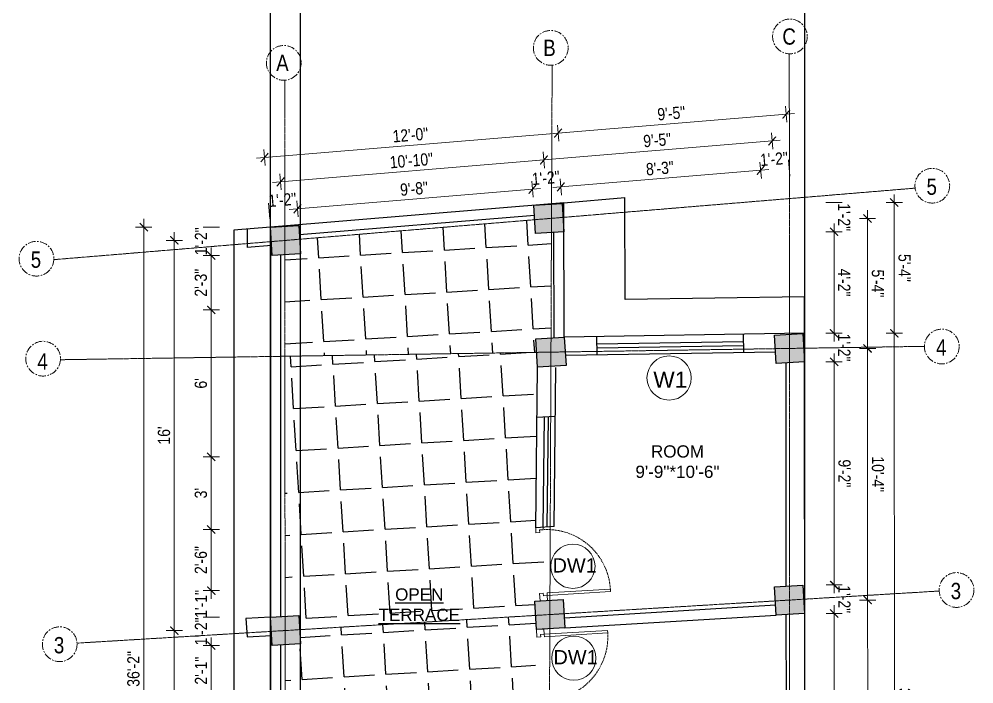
# Model space of a CAD drawing. Header units: inches. Extents: x -10117506 to -5032697, y -6529230 to -3254494.
# Drawn here: x -5037881.2 to -5037412.1, y -3255485.6 to -3255159.1 of the extents above; entities that cross this region are included whole.
import ezdxf

# ---------------------------------------------------------------- set-up
doc = ezdxf.new("R2010")
doc.units = ezdxf.units.IN
doc.header["$LTSCALE"] = 2
doc.header["$MEASUREMENT"] = 0
doc.header["$PDMODE"] = 34
doc.linetypes.add('CENTER', pattern=[2, 1.25, -0.25, 0.25, -0.25])
doc.linetypes.add('HIDDEN', pattern=[0.375, 0.25, -0.125])
doc.layers.get('0').update_dxf_attribs({"linetype": 'CONTINUOUS'})
doc.layers.get('DEFPOINTS').update_dxf_attribs({"color": 141, "linetype": 'CONTINUOUS'})
doc.layers.add('A-Hatch', color=7, linetype='CONTINUOUS')
for name, color, linetype, lineweight in [('Annotate-Lite.w', 177, 'CONTINUOUS', 9), ('Annotations-Bold.w', 177, 'CONTINUOUS', 13), ('DIM 1-100', 4, 'CONTINUOUS', 13), ('Door-Window.w', 4, 'CONTINUOUS', 15), ('TEXT', 181, 'CONTINUOUS', 25)]:
    doc.layers.add(name, color=color, linetype=linetype, lineweight=lineweight)
doc.styles.add('ARAIL', font='ARIALN.TTF')
doc.styles.add('arial.', font='arial.ttf')
doc.styles.add('gaurav', font='arial.ttf')
doc.styles.get("Standard").update_dxf_attribs({"font": 'ARIALN.TTF'})
doc.dimstyles.new('1 by 96', dxfattribs={"dimtxt": 6, "dimasz": 4, "dimexe": 4, "dimexo": 4, "dimgap": 2, "dimtad": 1, "dimdec": 0, "dimzin": 0, "dimdsep": 46, "dimlunit": 4, "dimtxsty": 'Standard', "dimblk": 'ARCHTICK', "dimcen": 0, "dimdle": 4, "dimadec": 0, "dimazin": 0, "dimtfac": 1, "dimtdec": 0, "dimtix": 1, "dimtofl": 0, "dimtmove": 1, "dimatfit": 3, "dimldrblk": 'ARCHTICK', "dimfxl": 4, "dimfxlon": 1, "dimtolj": 1, "dimtzin": 0, "dimlwd": -1, "dimlwe": -1, "dimarcsym": 0})
pattern_1 = [(3.45713447, (-194697.737, 301639.69), (-1.243724074, 20.587466465), [15, -5.625]), (93.45713447, (-194697.737, 301639.69), (-20.587466465, -1.243724074), [15, -5.625])]

# ---------------------------------------------------------------- blocks, each defined once
blk = doc.blocks.new('3-0')
at = {"ltscale": 3}
for p, q in [((11063.05, 10097.68), (11065.97, 10099.9)), ((11063.05, 10097.68), (11064.53, 10095.73)), ((11065.99, 10096.84), (11064.53, 10095.73)), ((11065.25, 10097.81), (11066.71, 10098.92)), ((11065.99, 10096.84), (11065.25, 10097.81)), ((11065.97, 10099.9), (11066.71, 10098.92)), ((11085.5, 10074.13), (11110.32, 10092.96)), ((11111.05, 10091.97), (11110.32, 10092.96)), ((11086.24, 10073.15), (11111.05, 10091.97)), ((11086.24, 10073.15), (11085.5, 10074.13)), ((11084.04, 10073.02), (11082.57, 10071.91)), ((11082.57, 10071.91), (11084.79, 10068.98)), ((11084.04, 10073.02), (11084.78, 10072.04)), ((11084.78, 10072.04), (11086.24, 10073.15)), ((11084.79, 10068.98), (11087.72, 10071.2)), ((11087.72, 10071.2), (11086.24, 10073.15))]:
    blk.add_line(p, q, dxfattribs=at)
at = {"layer": 'Door-Window.w', "color": 9, "linetype": 'HIDDEN', "lineweight": 18}
blk.add_arc((11085.5, 10074.13), 31.16, 37.1906, 127.1465, dxfattribs=at)
blk = doc.blocks.new('_ArchTick')
at = {"color": 0, "linetype": 'ByBlock', "const_width": 0.15}
blk.add_lwpolyline([(-0.5, -0.5), (0.5, 0.5)], dxfattribs=at)
blk = doc.blocks.new('*D1321')
at = {"layer": 'DEFPOINTS', "color": 0, "ltscale": 0.5, "transparency": 16777216}
for p in [(-5037623.36, -3255228.24), (-5037620.97, -3255257.02), (-5037750.38, -3255267.78)]:
    blk.add_point(p, dxfattribs=at)
at = {"layer": 'DIM 1-100', "color": 0, "ltscale": 0.5, "transparency": 16777216}
for p, q in [((-5037623.03, -3255232.23), (-5037623.69, -3255224.25)), ((-5037756.76, -3255239.33), (-5037619.37, -3255227.91)), ((-5037752.44, -3255242.98), (-5037753.1, -3255235.01))]:
    blk.add_line(p, q, dxfattribs=at)
at = {"layer": 'DIM 1-100', "color": 0, "ltscale": 0.5, "transparency": 16777216, "xscale": 4, "yscale": 4, "zscale": 4}
for p, rotation in [((-5037623.36, -3255228.24), 4.751526984860195), ((-5037752.77, -3255239), 184.7515269848602)]:
    blk.add_blockref('_ArchTick', p, dxfattribs=dict(at, rotation=rotation))
at = {"layer": 'DIM 1-100', "color": 0, "ltscale": 0.5, "transparency": 16777216, "insert": (-5037688.48, -3255228.57), "char_height": 6, "attachment_point": 5, "rotation": 4.7515}
blk.add_mtext('\\A1;10\'-10"', dxfattribs=at)
blk = doc.blocks.new('*D1322')
at = {"layer": 'DEFPOINTS', "color": 0, "ltscale": 0.5, "transparency": 16777216}
for p in [(-5037615.08, -3255241.49), (-5037614.4, -3255249.61), (-5037628.38, -3255250.45)]:
    blk.add_point(p, dxfattribs=at)
at = {"layer": 'DIM 1-100', "color": 0, "ltscale": 0.5, "transparency": 16777216}
for p, q in [((-5037628.71, -3255246.47), (-5037629.36, -3255238.66)), ((-5037614.75, -3255245.48), (-5037615.41, -3255237.5))]:
    blk.add_line(p, q, dxfattribs=at)
at = {"layer": 'DIM 1-100', "color": 0, "ltscale": 0.5, "transparency": 16777216, "insert": (-5037622.47, -3255237.07), "char_height": 6, "attachment_point": 5, "rotation": 4.7515}
blk.add_mtext('\\A1;1\'-2"', dxfattribs=at)
blk = doc.blocks.new('*D1323')
at = {"layer": 'DEFPOINTS', "color": 0, "ltscale": 0.5, "transparency": 16777216}
for p in [(-5037744.49, -3255252.25), (-5037628.38, -3255250.45), (-5037743.81, -3255260.37)]:
    blk.add_point(p, dxfattribs=at)
at = {"layer": 'DIM 1-100', "color": 0, "ltscale": 0.5, "transparency": 16777216}
for p, q in [((-5037628.71, -3255246.47), (-5037629.36, -3255238.66)), ((-5037625.04, -3255242.32), (-5037748.47, -3255252.58)), ((-5037744.16, -3255256.23), (-5037744.82, -3255248.26))]:
    blk.add_line(p, q, dxfattribs=at)
at = {"layer": 'DIM 1-100', "color": 0, "ltscale": 0.5, "transparency": 16777216, "xscale": 4, "yscale": 4, "zscale": 4}
for p, rotation in [((-5037629.03, -3255242.65), 4.751526986204464), ((-5037744.49, -3255252.25), 184.7515269862045)]:
    blk.add_blockref('_ArchTick', p, dxfattribs=dict(at, rotation=rotation))
at = {"layer": 'DIM 1-100', "color": 0, "ltscale": 0.5, "transparency": 16777216, "insert": (-5037687.18, -3255242.4), "char_height": 6, "attachment_point": 5, "rotation": 4.7515}
blk.add_mtext('\\A1;9\'-8"', dxfattribs=at)
blk = doc.blocks.new('*D1324')
at = {"layer": 'DEFPOINTS', "color": 0, "ltscale": 0.5, "transparency": 16777216}
for p in [(-5037758.44, -3255253.41), (-5037757.79, -3255261.21), (-5037743.81, -3255260.37)]:
    blk.add_point(p, dxfattribs=at)
at = {"layer": 'DIM 1-100', "color": 0, "ltscale": 0.5, "transparency": 16777216}
for p, q in [((-5037758.12, -3255257.23), (-5037758.77, -3255249.42)), ((-5037744.16, -3255256.23), (-5037744.82, -3255248.26))]:
    blk.add_line(p, q, dxfattribs=at)
at = {"layer": 'DIM 1-100', "color": 0, "ltscale": 0.5, "transparency": 16777216, "insert": (-5037751.88, -3255247.83), "char_height": 6, "attachment_point": 5, "rotation": 4.7515}
blk.add_mtext('\\A1;1\'-2"', dxfattribs=at)
blk = doc.blocks.new('*D1325')
at = {"layer": 'DEFPOINTS', "color": 0, "ltscale": 0.5, "transparency": 16777216}
for p in [(-5037760.63, -3255227.04), (-5037613.61, -3255249.23), (-5037757.79, -3255261.21)]:
    blk.add_point(p, dxfattribs=at)
at = {"layer": 'DIM 1-100', "color": 0, "ltscale": 0.5, "transparency": 16777216}
for p, q in [((-5037616.12, -3255219.04), (-5037616.79, -3255211.07)), ((-5037612.47, -3255214.73), (-5037764.61, -3255227.37)), ((-5037760.3, -3255231.03), (-5037760.96, -3255223.05))]:
    blk.add_line(p, q, dxfattribs=at)
at = {"layer": 'DIM 1-100', "color": 0, "ltscale": 0.5, "transparency": 16777216, "xscale": 4, "yscale": 4, "zscale": 4}
for p, rotation in [((-5037616.45, -3255215.06), 4.75152698489647), ((-5037760.63, -3255227.04), 184.7515269848965)]:
    blk.add_blockref('_ArchTick', p, dxfattribs=dict(at, rotation=rotation))
at = {"layer": 'DIM 1-100', "color": 0, "ltscale": 0.5, "transparency": 16777216, "insert": (-5037688.96, -3255216), "char_height": 6, "attachment_point": 5, "rotation": 4.7515}
blk.add_mtext('\\A1;12\'-0"', dxfattribs=at)
blk = doc.blocks.new('*D1335')
at = {"layer": 'DEFPOINTS', "color": 0, "ltscale": 0.5, "transparency": 16777216}
for p in [(-5037495.36, -3255313.4), (-5037451.27, -3255313.38), (-5037495.2, -3255679.4)]:
    blk.add_point(p, dxfattribs=at)
at = {"layer": 'DIM 1-100', "color": 0, "ltscale": 0.5, "transparency": 16777216}
for p, q in [((-5037451.11, -3255683.38), (-5037451.27, -3255309.38)), ((-5037455.27, -3255313.38), (-5037447.27, -3255313.38)), ((-5037455.11, -3255679.38), (-5037447.11, -3255679.38))]:
    blk.add_line(p, q, dxfattribs=at)
at = {"layer": 'DIM 1-100', "color": 0, "ltscale": 0.5, "transparency": 16777216, "xscale": 4, "yscale": 4, "zscale": 4}
for p, rotation in [((-5037451.27, -3255313.38), 90.02489108051843), ((-5037451.11, -3255679.38), 270.0248910805184)]:
    blk.add_blockref('_ArchTick', p, dxfattribs=dict(at, rotation=rotation))
at = {"layer": 'DIM 1-100', "color": 0, "ltscale": 0.5, "transparency": 16777216, "insert": (-5037446.12, -3255496.38), "char_height": 6, "attachment_point": 5, "rotation": 270.0249}
blk.add_mtext('\\A1;30\'-6"', dxfattribs=at)
blk = doc.blocks.new('*D1339')
at = {"layer": 'DEFPOINTS', "color": 0, "ltscale": 0.5, "transparency": 16777216}
for p in [(-5037495.3, -3255450.99), (-5037480.79, -3255450.98), (-5037496.09, -3255572.26)]:
    blk.add_point(p, dxfattribs=at)
at = {"layer": 'DIM 1-100', "color": 0, "ltscale": 0.5, "transparency": 16777216}
for p, q in [((-5037480.73, -3255576.25), (-5037480.79, -3255446.98)), ((-5037484.79, -3255450.99), (-5037476.79, -3255450.98)), ((-5037484.73, -3255572.25), (-5037476.73, -3255572.25))]:
    blk.add_line(p, q, dxfattribs=at)
at = {"layer": 'DIM 1-100', "color": 0, "ltscale": 0.5, "transparency": 16777216, "xscale": 4, "yscale": 4, "zscale": 4}
for p, rotation in [((-5037480.79, -3255450.98), 90.02489108108338), ((-5037480.73, -3255572.25), 270.0248910810834)]:
    blk.add_blockref('_ArchTick', p, dxfattribs=dict(at, rotation=rotation))
at = {"layer": 'DIM 1-100', "color": 0, "ltscale": 0.5, "transparency": 16777216, "insert": (-5037475.7, -3255511.62), "char_height": 6, "attachment_point": 5, "rotation": 270.0249}
blk.add_mtext('\\A1;10\'-1"', dxfattribs=at)
blk = doc.blocks.new('*D1340')
at = {"layer": 'DEFPOINTS', "color": 0, "ltscale": 0.5, "transparency": 16777216}
for p in [(-5037496.14, -3255437.02), (-5037480.79, -3255437.01), (-5037495.3, -3255450.99)]:
    blk.add_point(p, dxfattribs=at)
at = {"layer": 'DIM 1-100', "color": 0, "ltscale": 0.5, "transparency": 16777216}
for p, q in [((-5037484.79, -3255437.01), (-5037476.79, -3255437.01)), ((-5037484.79, -3255450.99), (-5037476.79, -3255450.98))]:
    blk.add_line(p, q, dxfattribs=at)
at = {"layer": 'DIM 1-100', "color": 0, "ltscale": 0.5, "transparency": 16777216, "insert": (-5037475.78, -3255444), "char_height": 6, "attachment_point": 5, "rotation": 270.0249}
blk.add_mtext('\\A1;1\'-2"', dxfattribs=at)
blk = doc.blocks.new('*D1341')
at = {"layer": 'DEFPOINTS', "color": 0, "ltscale": 0.5, "transparency": 16777216}
for p in [(-5037495.35, -3255327.39), (-5037480.84, -3255327.38), (-5037496.14, -3255437.02)]:
    blk.add_point(p, dxfattribs=at)
at = {"layer": 'DIM 1-100', "color": 0, "ltscale": 0.5, "transparency": 16777216}
for p, q in [((-5037480.79, -3255441.01), (-5037480.84, -3255323.38)), ((-5037484.84, -3255327.38), (-5037476.84, -3255327.38)), ((-5037484.79, -3255437.01), (-5037476.79, -3255437.01))]:
    blk.add_line(p, q, dxfattribs=at)
at = {"layer": 'DIM 1-100', "color": 0, "ltscale": 0.5, "transparency": 16777216, "xscale": 4, "yscale": 4, "zscale": 4}
for p, rotation in [((-5037480.84, -3255327.38), 90.02489108108338), ((-5037480.79, -3255437.01), 270.0248910810834)]:
    blk.add_blockref('_ArchTick', p, dxfattribs=dict(at, rotation=rotation))
at = {"layer": 'DIM 1-100', "color": 0, "ltscale": 0.5, "transparency": 16777216, "insert": (-5037475.75, -3255382.19), "char_height": 6, "attachment_point": 5, "rotation": 270.0249}
blk.add_mtext('\\A1;9\'-2"', dxfattribs=at)
blk = doc.blocks.new('*D1342')
at = {"layer": 'DEFPOINTS', "color": 0, "ltscale": 0.5, "transparency": 16777216}
for p in [(-5037495.36, -3255313.4), (-5037480.85, -3255313.39), (-5037495.35, -3255327.39)]:
    blk.add_point(p, dxfattribs=at)
at = {"layer": 'DIM 1-100', "color": 0, "ltscale": 0.5, "transparency": 16777216}
for p, q in [((-5037484.85, -3255313.4), (-5037476.85, -3255313.39)), ((-5037484.84, -3255327.38), (-5037476.84, -3255327.38))]:
    blk.add_line(p, q, dxfattribs=at)
at = {"layer": 'DIM 1-100', "color": 0, "ltscale": 0.5, "transparency": 16777216, "insert": (-5037475.83, -3255320.39), "char_height": 6, "attachment_point": 5, "rotation": 270.0249}
blk.add_mtext('\\A1;1\'-2"', dxfattribs=at)
blk = doc.blocks.new('*D1343')
at = {"layer": 'DEFPOINTS', "color": 0, "ltscale": 0.5, "transparency": 16777216}
for p in [(-5037613.56, -3255263.59), (-5037480.87, -3255263.53), (-5037495.36, -3255313.4)]:
    blk.add_point(p, dxfattribs=at)
at = {"layer": 'DIM 1-100', "color": 0, "ltscale": 0.5, "transparency": 16777216}
for p, q in [((-5037480.85, -3255317.39), (-5037480.87, -3255259.53)), ((-5037484.87, -3255263.53), (-5037476.87, -3255263.53)), ((-5037484.85, -3255313.4), (-5037476.85, -3255313.39))]:
    blk.add_line(p, q, dxfattribs=at)
at = {"layer": 'DIM 1-100', "color": 0, "ltscale": 0.5, "transparency": 16777216, "xscale": 4, "yscale": 4, "zscale": 4}
for p, rotation in [((-5037480.87, -3255263.53), 90.02489108108338), ((-5037480.85, -3255313.39), 270.0248910810834)]:
    blk.add_blockref('_ArchTick', p, dxfattribs=dict(at, rotation=rotation))
at = {"layer": 'DIM 1-100', "color": 0, "ltscale": 0.5, "transparency": 16777216, "insert": (-5037475.85, -3255288.46), "char_height": 6, "attachment_point": 5, "rotation": 270.0249}
blk.add_mtext('\\A1;4\'-2"', dxfattribs=at)
blk = doc.blocks.new('*D1344')
at = {"layer": 'DEFPOINTS', "color": 0, "ltscale": 0.5, "transparency": 16777216}
for p in [(-5037613.61, -3255249.23), (-5037480.87, -3255249.17), (-5037613.56, -3255263.59)]:
    blk.add_point(p, dxfattribs=at)
at = {"layer": 'DIM 1-100', "color": 0, "ltscale": 0.5, "transparency": 16777216}
for p, q in [((-5037484.87, -3255249.17), (-5037476.87, -3255249.17)), ((-5037484.87, -3255263.53), (-5037476.87, -3255263.53))]:
    blk.add_line(p, q, dxfattribs=at)
at = {"layer": 'DIM 1-100', "color": 0, "ltscale": 0.5, "transparency": 16777216, "insert": (-5037475.86, -3255256.35), "char_height": 6, "attachment_point": 5, "rotation": 270.0249}
blk.add_mtext('\\A1;1\'-2"', dxfattribs=at)
blk = doc.blocks.new('*D1345')
at = {"layer": 'DEFPOINTS', "color": 0, "ltscale": 0.5, "transparency": 16777216}
for p in [(-5037613.61, -3255249.23), (-5037451.29, -3255249.16), (-5037495.36, -3255313.4)]:
    blk.add_point(p, dxfattribs=at)
at = {"layer": 'DIM 1-100', "color": 0, "ltscale": 0.5, "transparency": 16777216}
for p, q in [((-5037451.26, -3255317.38), (-5037451.3, -3255245.16)), ((-5037455.29, -3255249.16), (-5037447.29, -3255249.16)), ((-5037455.27, -3255313.38), (-5037447.27, -3255313.38))]:
    blk.add_line(p, q, dxfattribs=at)
at = {"layer": 'DIM 1-100', "color": 0, "ltscale": 0.5, "transparency": 16777216, "xscale": 4, "yscale": 4, "zscale": 4}
for p, rotation in [((-5037451.29, -3255249.16), 90.02489108108338), ((-5037451.27, -3255313.38), 270.0248910810834)]:
    blk.add_blockref('_ArchTick', p, dxfattribs=dict(at, rotation=rotation))
at = {"layer": 'DIM 1-100', "color": 0, "ltscale": 0.5, "transparency": 16777216, "insert": (-5037446.23, -3255281.27), "char_height": 6, "attachment_point": 5, "rotation": 270.0249}
blk.add_mtext('\\A1;5\'-4"', dxfattribs=at)
blk = doc.blocks.new('*D1346')
at = {"layer": 'DEFPOINTS', "color": 0, "ltscale": 0.5, "transparency": 16777216}
for p in [(-5037516.9, -3255233.33), (-5037614.4, -3255249.61), (-5037510.18, -3255314.26)]:
    blk.add_point(p, dxfattribs=at)
at = {"layer": 'DIM 1-100', "color": 0, "ltscale": 0.5, "transparency": 16777216}
for p, q in [((-5037516.57, -3255237.32), (-5037517.23, -3255229.34)), ((-5037619.06, -3255241.82), (-5037512.92, -3255233)), ((-5037614.75, -3255245.48), (-5037615.41, -3255237.5))]:
    blk.add_line(p, q, dxfattribs=at)
at = {"layer": 'DIM 1-100', "color": 0, "ltscale": 0.5, "transparency": 16777216, "xscale": 4, "yscale": 4, "zscale": 4}
for p, rotation in [((-5037516.9, -3255233.33), 4.751526986204501), ((-5037615.08, -3255241.49), 184.7515269862045)]:
    blk.add_blockref('_ArchTick', p, dxfattribs=dict(at, rotation=rotation))
at = {"layer": 'DIM 1-100', "color": 0, "ltscale": 0.5, "transparency": 16777216, "insert": (-5037566.41, -3255232.36), "char_height": 6, "attachment_point": 5, "rotation": 4.7515}
blk.add_mtext('\\A1;8\'-3"', dxfattribs=at)
blk = doc.blocks.new('*D1347')
at = {"layer": 'DEFPOINTS', "color": 0, "ltscale": 0.5, "transparency": 16777216}
for p in [(-5037502.95, -3255232.17), (-5037510.18, -3255314.26), (-5037496.2, -3255313.41)]:
    blk.add_point(p, dxfattribs=at)
at = {"layer": 'DIM 1-100', "color": 0, "ltscale": 0.5, "transparency": 16777216}
for p, q in [((-5037516.57, -3255237.32), (-5037517.23, -3255229.34)), ((-5037502.62, -3255236.16), (-5037503.29, -3255228.18))]:
    blk.add_line(p, q, dxfattribs=at)
at = {"layer": 'DIM 1-100', "color": 0, "ltscale": 0.5, "transparency": 16777216, "insert": (-5037510.34, -3255227.75), "char_height": 6, "attachment_point": 5, "rotation": 4.7515}
blk.add_mtext('\\A1;1\'-2"', dxfattribs=at)
blk = doc.blocks.new('*D1348')
at = {"layer": 'DEFPOINTS', "color": 0, "ltscale": 0.5, "transparency": 16777216}
for p in [(-5037511.24, -3255218.92), (-5037620.97, -3255257.02), (-5037502.77, -3255320.82)]:
    blk.add_point(p, dxfattribs=at)
at = {"layer": 'DIM 1-100', "color": 0, "ltscale": 0.5, "transparency": 16777216}
for p, q in [((-5037510.9, -3255222.91), (-5037511.57, -3255214.93)), ((-5037627.35, -3255228.57), (-5037507.25, -3255218.59)), ((-5037623.03, -3255232.23), (-5037623.69, -3255224.25))]:
    blk.add_line(p, q, dxfattribs=at)
at = {"layer": 'DIM 1-100', "color": 0, "ltscale": 0.5, "transparency": 16777216, "xscale": 4, "yscale": 4, "zscale": 4}
for p, rotation in [((-5037511.24, -3255218.92), 4.751526986204501), ((-5037623.36, -3255228.24), 184.7515269862045)]:
    blk.add_blockref('_ArchTick', p, dxfattribs=dict(at, rotation=rotation))
at = {"layer": 'DIM 1-100', "color": 0, "ltscale": 0.5, "transparency": 16777216, "insert": (-5037567.72, -3255218.53), "char_height": 6, "attachment_point": 5, "rotation": 4.7515}
blk.add_mtext('\\A1;9\'-5"', dxfattribs=at)
blk = doc.blocks.new('*D1349')
at = {"layer": 'DEFPOINTS', "color": 0, "ltscale": 0.5, "transparency": 16777216}
for p in [(-5037504.31, -3255205.74), (-5037613.61, -3255249.23), (-5037495.36, -3255313.4)]:
    blk.add_point(p, dxfattribs=at)
at = {"layer": 'DIM 1-100', "color": 0, "ltscale": 0.5, "transparency": 16777216}
for p, q in [((-5037503.98, -3255209.72), (-5037504.64, -3255201.75)), ((-5037620.44, -3255215.39), (-5037500.32, -3255205.4)), ((-5037616.12, -3255219.04), (-5037616.79, -3255211.07))]:
    blk.add_line(p, q, dxfattribs=at)
at = {"layer": 'DIM 1-100', "color": 0, "ltscale": 0.5, "transparency": 16777216, "xscale": 4, "yscale": 4, "zscale": 4}
for p, rotation in [((-5037504.31, -3255205.74), 4.751526986204476), ((-5037616.45, -3255215.06), 184.7515269862045)]:
    blk.add_blockref('_ArchTick', p, dxfattribs=dict(at, rotation=rotation))
at = {"layer": 'DIM 1-100', "color": 0, "ltscale": 0.5, "transparency": 16777216, "insert": (-5037560.8, -3255205.35), "char_height": 6, "attachment_point": 5, "rotation": 4.7515}
blk.add_mtext('\\A1;9\'-5"', dxfattribs=at)
blk = doc.blocks.new('*D1350')
at = {"layer": 'DEFPOINTS', "color": 0, "ltscale": 0.5, "transparency": 16777216}
for p in [(-5037502.71, -3255444.43), (-5037464.34, -3255444.41), (-5037502.65, -3255579.67)]:
    blk.add_point(p, dxfattribs=at)
at = {"layer": 'DIM 1-100', "color": 0, "ltscale": 0.5, "transparency": 16777216}
for p, q in [((-5037464.28, -3255583.65), (-5037464.34, -3255440.41)), ((-5037468.34, -3255444.41), (-5037460.34, -3255444.41)), ((-5037468.28, -3255579.65), (-5037460.28, -3255579.65))]:
    blk.add_line(p, q, dxfattribs=at)
at = {"layer": 'DIM 1-100', "color": 0, "ltscale": 0.5, "transparency": 16777216, "xscale": 4, "yscale": 4, "zscale": 4}
for p, rotation in [((-5037464.34, -3255444.41), 90.02489108108338), ((-5037464.28, -3255579.65), 270.0248910810834)]:
    blk.add_blockref('_ArchTick', p, dxfattribs=dict(at, rotation=rotation))
at = {"layer": 'DIM 1-100', "color": 0, "ltscale": 0.5, "transparency": 16777216, "insert": (-5037459.24, -3255512.03), "char_height": 6, "attachment_point": 5, "rotation": 270.0249}
blk.add_mtext('\\A1;11\'-3"', dxfattribs=at)
blk = doc.blocks.new('*D1351')
at = {"layer": 'DEFPOINTS', "color": 0, "ltscale": 0.5, "transparency": 16777216}
for p in [(-5037502.77, -3255320.82), (-5037464.39, -3255320.81), (-5037502.71, -3255444.43)]:
    blk.add_point(p, dxfattribs=at)
at = {"layer": 'DIM 1-100', "color": 0, "ltscale": 0.5, "transparency": 16777216}
for p, q in [((-5037464.34, -3255448.41), (-5037464.39, -3255316.81)), ((-5037468.39, -3255320.81), (-5037460.39, -3255320.8)), ((-5037468.34, -3255444.41), (-5037460.34, -3255444.41))]:
    blk.add_line(p, q, dxfattribs=at)
at = {"layer": 'DIM 1-100', "color": 0, "ltscale": 0.5, "transparency": 16777216, "xscale": 4, "yscale": 4, "zscale": 4}
for p, rotation in [((-5037464.39, -3255320.81), 90.02489108108338), ((-5037464.34, -3255444.41), 270.0248910810834)]:
    blk.add_blockref('_ArchTick', p, dxfattribs=dict(at, rotation=rotation))
at = {"layer": 'DIM 1-100', "color": 0, "ltscale": 0.5, "transparency": 16777216, "insert": (-5037459.3, -3255382.61), "char_height": 6, "attachment_point": 5, "rotation": 270.0249}
blk.add_mtext('\\A1;10\'-4"', dxfattribs=at)
blk = doc.blocks.new('*D1352')
at = {"layer": 'DEFPOINTS', "color": 0, "ltscale": 0.5, "transparency": 16777216}
for p in [(-5037620.97, -3255257.02), (-5037464.42, -3255256.95), (-5037502.77, -3255320.82)]:
    blk.add_point(p, dxfattribs=at)
at = {"layer": 'DIM 1-100', "color": 0, "ltscale": 0.5, "transparency": 16777216}
for p, q in [((-5037464.39, -3255324.81), (-5037464.42, -3255252.95)), ((-5037468.42, -3255256.95), (-5037460.42, -3255256.95)), ((-5037468.39, -3255320.81), (-5037460.39, -3255320.8))]:
    blk.add_line(p, q, dxfattribs=at)
at = {"layer": 'DIM 1-100', "color": 0, "ltscale": 0.5, "transparency": 16777216, "xscale": 4, "yscale": 4, "zscale": 4}
for p, rotation in [((-5037464.42, -3255256.95), 90.02489108108338), ((-5037464.39, -3255320.81), 270.0248910810834)]:
    blk.add_blockref('_ArchTick', p, dxfattribs=dict(at, rotation=rotation))
at = {"layer": 'DIM 1-100', "color": 0, "ltscale": 0.5, "transparency": 16777216, "insert": (-5037459.35, -3255288.88), "char_height": 6, "attachment_point": 5, "rotation": 270.0249}
blk.add_mtext('\\A1;5\'-4"', dxfattribs=at)
blk = doc.blocks.new('*D1272')
at = {"layer": 'DEFPOINTS', "color": 0, "ltscale": 0.5, "transparency": 16777216}
for p in [(-5037757.79, -3255301.92), (-5037786.84, -3255374.05), (-5037757.79, -3255374.05)]:
    blk.add_point(p, dxfattribs=at)
at = {"layer": 'DIM 1-100', "color": 0, "ltscale": 0.5, "transparency": 16777216}
for p, q in [((-5037786.84, -3255297.92), (-5037786.84, -3255378.05)), ((-5037782.84, -3255301.92), (-5037790.84, -3255301.92)), ((-5037782.84, -3255374.05), (-5037790.84, -3255374.05))]:
    blk.add_line(p, q, dxfattribs=at)
at = {"layer": 'DIM 1-100', "color": 0, "ltscale": 0.5, "transparency": 16777216, "xscale": 4, "yscale": 4, "zscale": 4}
for p, rotation in [((-5037786.84, -3255301.92), 90), ((-5037786.84, -3255374.05), 270)]:
    blk.add_blockref('_ArchTick', p, dxfattribs=dict(at, rotation=rotation))
at = {"layer": 'DIM 1-100', "color": 0, "ltscale": 0.5, "transparency": 16777216, "insert": (-5037791.91, -3255337.98), "char_height": 6, "attachment_point": 5, "rotation": 90}
blk.add_mtext("\\A1;6'", dxfattribs=at)
blk = doc.blocks.new('*D1273')
at = {"layer": 'DEFPOINTS', "color": 0, "ltscale": 0.5, "transparency": 16777216}
for p in [(-5037757.79, -3255374.05), (-5037786.84, -3255409.74), (-5037757.79, -3255409.74)]:
    blk.add_point(p, dxfattribs=at)
at = {"layer": 'DIM 1-100', "color": 0, "ltscale": 0.5, "transparency": 16777216}
for p, q in [((-5037786.84, -3255370.05), (-5037786.84, -3255413.74)), ((-5037782.84, -3255374.05), (-5037790.84, -3255374.05)), ((-5037782.84, -3255409.74), (-5037790.84, -3255409.74))]:
    blk.add_line(p, q, dxfattribs=at)
at = {"layer": 'DIM 1-100', "color": 0, "ltscale": 0.5, "transparency": 16777216, "xscale": 4, "yscale": 4, "zscale": 4}
for p, rotation in [((-5037786.84, -3255374.05), 90), ((-5037786.84, -3255409.74), 270)]:
    blk.add_blockref('_ArchTick', p, dxfattribs=dict(at, rotation=rotation))
at = {"layer": 'DIM 1-100', "color": 0, "ltscale": 0.5, "transparency": 16777216, "insert": (-5037791.91, -3255391.9), "char_height": 6, "attachment_point": 5, "rotation": 90}
blk.add_mtext("\\A1;3'", dxfattribs=at)
blk = doc.blocks.new('*D1274')
at = {"layer": 'DEFPOINTS', "color": 0, "ltscale": 0.5, "transparency": 16777216}
for p in [(-5037757.79, -3255409.74), (-5037786.84, -3255439.8), (-5037757.79, -3255439.8)]:
    blk.add_point(p, dxfattribs=at)
at = {"layer": 'DIM 1-100', "color": 0, "ltscale": 0.5, "transparency": 16777216}
for p, q in [((-5037786.84, -3255405.74), (-5037786.84, -3255443.8)), ((-5037782.84, -3255409.74), (-5037790.84, -3255409.74)), ((-5037782.84, -3255439.8), (-5037790.84, -3255439.8))]:
    blk.add_line(p, q, dxfattribs=at)
at = {"layer": 'DIM 1-100', "color": 0, "ltscale": 0.5, "transparency": 16777216, "xscale": 4, "yscale": 4, "zscale": 4}
for p, rotation in [((-5037786.84, -3255409.74), 90), ((-5037786.84, -3255439.8), 270)]:
    blk.add_blockref('_ArchTick', p, dxfattribs=dict(at, rotation=rotation))
at = {"layer": 'DIM 1-100', "color": 0, "ltscale": 0.5, "transparency": 16777216, "insert": (-5037791.91, -3255424.77), "char_height": 6, "attachment_point": 5, "rotation": 90}
blk.add_mtext('\\A1;2\'-6"', dxfattribs=at)
blk = doc.blocks.new('*D1275')
at = {"layer": 'DEFPOINTS', "color": 0, "ltscale": 0.5, "transparency": 16777216}
for p in [(-5037757.79, -3255439.8), (-5037786.84, -3255452.82), (-5037757.79, -3255452.82)]:
    blk.add_point(p, dxfattribs=at)
at = {"layer": 'DIM 1-100', "color": 0, "ltscale": 0.5, "transparency": 16777216}
for p, q in [((-5037782.84, -3255439.8), (-5037790.84, -3255439.8)), ((-5037782.84, -3255452.82), (-5037790.84, -3255452.82))]:
    blk.add_line(p, q, dxfattribs=at)
at = {"layer": 'DIM 1-100', "color": 0, "ltscale": 0.5, "transparency": 16777216, "insert": (-5037791.86, -3255446.31), "char_height": 6, "attachment_point": 5, "rotation": 90}
blk.add_mtext('\\A1;1\'-1"', dxfattribs=at)
blk = doc.blocks.new('*D1276')
at = {"layer": 'DEFPOINTS', "color": 0, "ltscale": 0.5, "transparency": 16777216}
for p in [(-5037757.79, -3255452.82), (-5037786.84, -3255466.8), (-5037756.94, -3255466.8)]:
    blk.add_point(p, dxfattribs=at)
at = {"layer": 'DIM 1-100', "color": 0, "ltscale": 0.5, "transparency": 16777216}
for p, q in [((-5037782.84, -3255452.82), (-5037790.84, -3255452.82)), ((-5037782.84, -3255466.8), (-5037790.84, -3255466.8))]:
    blk.add_line(p, q, dxfattribs=at)
at = {"layer": 'DIM 1-100', "color": 0, "ltscale": 0.5, "transparency": 16777216, "insert": (-5037791.86, -3255459.81), "char_height": 6, "attachment_point": 5, "rotation": 90}
blk.add_mtext('\\A1;1\'-2"', dxfattribs=at)
blk = doc.blocks.new('*D1277')
at = {"layer": 'DEFPOINTS', "color": 0, "ltscale": 0.5, "transparency": 16777216}
for p in [(-5037756.94, -3255466.8), (-5037786.84, -3255491.39), (-5037757.79, -3255491.39)]:
    blk.add_point(p, dxfattribs=at)
at = {"layer": 'DIM 1-100', "color": 0, "ltscale": 0.5, "transparency": 16777216}
for p, q in [((-5037786.84, -3255462.8), (-5037786.84, -3255495.39)), ((-5037782.84, -3255466.8), (-5037790.84, -3255466.8)), ((-5037782.84, -3255491.39), (-5037790.84, -3255491.39))]:
    blk.add_line(p, q, dxfattribs=at)
at = {"layer": 'DIM 1-100', "color": 0, "ltscale": 0.5, "transparency": 16777216, "xscale": 4, "yscale": 4, "zscale": 4}
for p, rotation in [((-5037786.84, -3255466.8), 90), ((-5037786.84, -3255491.39), 270)]:
    blk.add_blockref('_ArchTick', p, dxfattribs=dict(at, rotation=rotation))
at = {"layer": 'DIM 1-100', "color": 0, "ltscale": 0.5, "transparency": 16777216, "insert": (-5037791.86, -3255479.1), "char_height": 6, "attachment_point": 5, "rotation": 90}
blk.add_mtext('\\A1;2\'-1"', dxfattribs=at)
blk = doc.blocks.new('*D1283')
at = {"layer": 'DEFPOINTS', "color": 0, "ltscale": 0.5, "transparency": 16777216}
for p in [(-5037786.84, -3255275.19), (-5037756.94, -3255275.19), (-5037757.79, -3255301.92)]:
    blk.add_point(p, dxfattribs=at)
at = {"layer": 'DIM 1-100', "color": 0, "ltscale": 0.5, "transparency": 16777216}
for p, q in [((-5037786.84, -3255305.92), (-5037786.84, -3255271.19)), ((-5037782.84, -3255275.19), (-5037790.84, -3255275.19)), ((-5037782.84, -3255301.92), (-5037790.84, -3255301.92))]:
    blk.add_line(p, q, dxfattribs=at)
at = {"layer": 'DIM 1-100', "color": 0, "ltscale": 0.5, "transparency": 16777216, "xscale": 4, "yscale": 4, "zscale": 4}
for p, rotation in [((-5037786.84, -3255275.19), 90), ((-5037786.84, -3255301.92), 270)]:
    blk.add_blockref('_ArchTick', p, dxfattribs=dict(at, rotation=rotation))
at = {"layer": 'DIM 1-100', "color": 0, "ltscale": 0.5, "transparency": 16777216, "insert": (-5037791.91, -3255288.55), "char_height": 6, "attachment_point": 5, "rotation": 90}
blk.add_mtext('\\A1;2\'-3"', dxfattribs=at)
blk = doc.blocks.new('*D1284')
at = {"layer": 'DEFPOINTS', "color": 0, "ltscale": 0.5, "transparency": 16777216}
for p in [(-5037786.84, -3255261.21), (-5037757.79, -3255261.21), (-5037756.94, -3255275.19)]:
    blk.add_point(p, dxfattribs=at)
at = {"layer": 'DIM 1-100', "color": 0, "ltscale": 0.5, "transparency": 16777216}
for p, q in [((-5037782.84, -3255261.21), (-5037790.84, -3255261.21)), ((-5037782.84, -3255275.19), (-5037790.84, -3255275.19))]:
    blk.add_line(p, q, dxfattribs=at)
at = {"layer": 'DIM 1-100', "color": 0, "ltscale": 0.5, "transparency": 16777216, "insert": (-5037791.86, -3255268.2), "char_height": 6, "attachment_point": 5, "rotation": 90}
blk.add_mtext('\\A1;1\'-2"', dxfattribs=at)
blk = doc.blocks.new('*D1285')
at = {"layer": 'DEFPOINTS', "color": 0, "ltscale": 0.5, "transparency": 16777216}
for p in [(-5037750.38, -3255267.78), (-5037804.96, -3255459.39), (-5037750.38, -3255459.39)]:
    blk.add_point(p, dxfattribs=at)
at = {"layer": 'DIM 1-100', "color": 0, "ltscale": 0.5, "transparency": 16777216}
for p, q in [((-5037804.96, -3255263.78), (-5037804.96, -3255463.39)), ((-5037800.96, -3255267.78), (-5037808.96, -3255267.78)), ((-5037800.96, -3255459.39), (-5037808.96, -3255459.39))]:
    blk.add_line(p, q, dxfattribs=at)
at = {"layer": 'DIM 1-100', "color": 0, "ltscale": 0.5, "transparency": 16777216, "xscale": 4, "yscale": 4, "zscale": 4}
for p, rotation in [((-5037804.96, -3255267.78), 90), ((-5037804.96, -3255459.39), 270)]:
    blk.add_blockref('_ArchTick', p, dxfattribs=dict(at, rotation=rotation))
at = {"layer": 'DIM 1-100', "color": 0, "ltscale": 0.5, "transparency": 16777216, "insert": (-5037810.02, -3255363.58), "char_height": 6, "attachment_point": 5, "rotation": 90}
blk.add_mtext("\\A1;16'", dxfattribs=at)
blk = doc.blocks.new('*D1286')
at = {"layer": 'DEFPOINTS', "color": 0, "ltscale": 0.5, "transparency": 16777216}
for p in [(-5037750.38, -3255459.39), (-5037804.96, -3255594.64), (-5037750.45, -3255594.64)]:
    blk.add_point(p, dxfattribs=at)
at = {"layer": 'DIM 1-100', "color": 0, "ltscale": 0.5, "transparency": 16777216}
for p, q in [((-5037804.96, -3255455.39), (-5037804.96, -3255598.64)), ((-5037800.96, -3255459.39), (-5037808.96, -3255459.39)), ((-5037800.96, -3255594.64), (-5037808.96, -3255594.64))]:
    blk.add_line(p, q, dxfattribs=at)
at = {"layer": 'DIM 1-100', "color": 0, "ltscale": 0.5, "transparency": 16777216, "xscale": 4, "yscale": 4, "zscale": 4}
for p, rotation in [((-5037804.96, -3255459.39), 90), ((-5037804.96, -3255594.64), 270)]:
    blk.add_blockref('_ArchTick', p, dxfattribs=dict(at, rotation=rotation))
at = {"layer": 'DIM 1-100', "color": 0, "ltscale": 0.5, "transparency": 16777216, "insert": (-5037810.02, -3255527.01), "char_height": 6, "attachment_point": 5, "rotation": 90}
blk.add_mtext('\\A1;11\'-3"', dxfattribs=at)
blk = doc.blocks.new('*D1288')
at = {"layer": 'DEFPOINTS', "color": 0, "ltscale": 0.5, "transparency": 16777216}
for p in [(-5037757.79, -3255261.21), (-5037819.96, -3255695.26), (-5037757.79, -3255695.26)]:
    blk.add_point(p, dxfattribs=at)
at = {"layer": 'DIM 1-100', "color": 0, "ltscale": 0.5, "transparency": 16777216}
for p, q in [((-5037819.96, -3255257.21), (-5037819.96, -3255699.26)), ((-5037815.96, -3255261.21), (-5037823.96, -3255261.21)), ((-5037815.96, -3255695.26), (-5037823.96, -3255695.26))]:
    blk.add_line(p, q, dxfattribs=at)
at = {"layer": 'DIM 1-100', "color": 0, "ltscale": 0.5, "transparency": 16777216, "xscale": 4, "yscale": 4, "zscale": 4}
for p, rotation in [((-5037819.96, -3255261.21), 90), ((-5037819.96, -3255695.26), 270)]:
    blk.add_blockref('_ArchTick', p, dxfattribs=dict(at, rotation=rotation))
at = {"layer": 'DIM 1-100', "color": 0, "ltscale": 0.5, "transparency": 16777216, "insert": (-5037825.03, -3255478.24), "char_height": 6, "attachment_point": 5, "rotation": 90}
blk.add_mtext('\\A1;36\'-2"', dxfattribs=at)

msp = doc.modelspace()

# ---------------------------------------------------------------- hatches: boundary and pattern name
at = {"ltscale": 0.5}
for points in [[(-5037614.4, -3255249.61), (-5037628.38, -3255250.45), (-5037627.53, -3255264.43), (-5037613.56, -3255263.59)], [(-5037743.81, -3255260.37), (-5037757.79, -3255261.21), (-5037756.94, -3255275.19), (-5037742.97, -3255274.34)], [(-5037613.36, -3255315.23), (-5037627.34, -3255316.07), (-5037626.49, -3255330.05), (-5037612.52, -3255329.2)], [(-5037496.2, -3255313.41), (-5037510.18, -3255314.26), (-5037509.33, -3255328.23), (-5037495.36, -3255327.39)], [(-5037496.14, -3255437.02), (-5037510.12, -3255437.86), (-5037509.27, -3255451.84), (-5037495.3, -3255450.99)], [(-5037613.89, -3255444.13), (-5037627.87, -3255444.97), (-5037627.02, -3255458.95), (-5037613.05, -3255458.1)], [(-5037743.81, -3255451.98), (-5037757.79, -3255452.82), (-5037756.94, -3255466.8), (-5037742.97, -3255465.95)]]:
    msp.add_hatch(color=1, dxfattribs=at).paths.add_polyline_path(points)
at = {"layer": 'A-Hatch', "ltscale": 0.5}
h = msp.add_hatch(dxfattribs=at)
h.set_pattern_fill('ANGLE', color=256, scale=75, angle=3.4571)
h.set_pattern_definition(pattern_1)
h.paths.add_polyline_path([(-5037626.93, -3255322.74), (-5037627.34, -3255316.07), (-5037619.9, -3255315.62), (-5037619.69, -3255263.96), (-5037627.53, -3255264.43), (-5037627.95, -3255257.6), (-5037743.4, -3255267.18), (-5037742.97, -3255274.34), (-5037750.68, -3255274.81), (-5037750.65, -3255324.66)])
h = msp.add_hatch(dxfattribs=at)
h.set_pattern_fill('ANGLE', color=256, scale=75, angle=3.4571)
h.set_pattern_definition([(3.45713447, (11021.086, 1368.964), (-1.243724074, 20.587466465), [15, -5.625]), (93.45713447, (11021.086, 1368.964), (-20.587466465, -1.243724074), [15, -5.625])])
edge = h.paths.add_edge_path()
edge.add_line((-5037750.55, -3255452.39), (-5037743.81, -3255451.98))
edge.add_line((-5037743.81, -3255451.98), (-5037743.39, -3255458.97))
edge.add_line((-5037743.39, -3255458.97), (-5037627.44, -3255451.96))
edge.add_line((-5037627.44, -3255451.96), (-5037627.87, -3255444.97))
edge.add_line((-5037627.87, -3255444.97), (-5037625.29, -3255444.82))
edge.add_line((-5037625.29, -3255444.82), (-5037625.51, -3255441.15))
edge.add_line((-5037625.51, -3255441.15), (-5037623.68, -3255441.04))
edge.add_line((-5037623.68, -3255441.04), (-5037623.6, -3255442.26))
edge.add_line((-5037623.6, -3255442.26), (-5037621.77, -3255442.15))
edge.add_line((-5037621.77, -3255442.15), (-5037621.84, -3255440.93))
edge.add_line((-5037621.84, -3255440.93), (-5037620.41, -3255440.84))
edge.add_line((-5037620.41, -3255440.84), (-5037620.29, -3255409.81))
edge.add_ellipse((-5037621.84, -3255440.93), major_axis=(-26.09, 17.02), ratio=1, start_angle=300.2544, end_angle=306.5336)
edge.add_line((-5037623.7, -3255409.83), (-5037623.69, -3255409.88))
edge.add_line((-5037623.69, -3255409.88), (-5037625.53, -3255409.99))
edge.add_line((-5037625.53, -3255409.99), (-5037625.45, -3255411.22))
edge.add_line((-5037625.45, -3255411.22), (-5037627.29, -3255411.33))
edge.add_line((-5037627.29, -3255411.33), (-5037627.43, -3255408.88))
edge.add_line((-5037627.43, -3255408.88), (-5037626.49, -3255330.05))
edge.add_line((-5037626.49, -3255330.05), (-5037626.93, -3255322.74))
edge.add_line((-5037626.93, -3255322.74), (-5037750.65, -3255324.66))
edge.add_line((-5037750.65, -3255324.66), (-5037750.55, -3255452.39))
h.paths.add_polyline_path([(-5037706.02, -3255457.48), (-5037662.97, -3255457.48), (-5037662.97, -3255435.01), (-5037706.02, -3255435.01)], flags=25)
h = msp.add_hatch(dxfattribs=at)
h.set_pattern_fill('ANGLE', color=256, scale=75, angle=3.4571)
h.set_pattern_definition(pattern_1)
h.paths.add_polyline_path([(-5037627.33, -3255453.91), (-5037627.44, -3255451.96), (-5037743.39, -3255458.97), (-5037742.97, -3255465.95), (-5037750.54, -3255466.41), (-5037750.45, -3255587.63), (-5037743.81, -3255587.22), (-5037743.39, -3255594.21), (-5037628.22, -3255587.25), (-5037628.2, -3255583.9), (-5037628.42, -3255580.25), (-5037627.83, -3255529.35)])

# ---------------------------------------------------------------- linework, layer by layer
at = {"ltscale": 0.5}
for p, q in [((-5037613.61, -3255249.23), (-5037757.79, -3255261.21)), ((-5037613.61, -3255249.23), (-5037583.62, -3255246.73)), ((-5037613.36, -3255315.23), (-5037613.61, -3255249.23)), ((-5037583.43, -3255296.76), (-5037583.62, -3255246.73)), ((-5037628.08, -3255255.45), (-5037743.53, -3255265.04)), ((-5037757.79, -3255261.21), (-5037775.79, -3255262.71)), ((-5037775.79, -3255262.71), (-5037775.79, -3255714.38)), ((-5037769.2, -3255262.16), (-5037769.2, -3255271.19)), ((-5037618.36, -3255315.25), (-5037618.56, -3255263.89)), ((-5037757.24, -3255270.2), (-5037769.2, -3255271.19)), ((-5037757.79, -3255270.24), (-5037757.79, -3255452.82)), ((-5037752.79, -3255274.93), (-5037752.79, -3255452.52)), ((-5037495.37, -3255295.4), (-5037583.43, -3255296.76)), ((-5037495.36, -3255313.4), (-5037495.37, -3255295.4)), ((-5037495.36, -3255313.4), (-5037613.36, -3255315.23)), ((-5037597.24, -3255323.98), (-5037597.38, -3255314.98)), ((-5037525.25, -3255322.86), (-5037525.39, -3255313.87)), ((-5037495.2, -3255679.4), (-5037495.36, -3255313.4)), ((-5037597.33, -3255318.48), (-5037525.33, -3255317.37)), ((-5037597.29, -3255320.48), (-5037525.3, -3255319.37)), ((-5037509.67, -3255322.62), (-5037612.82, -3255324.22)), ((-5037504.31, -3255437.51), (-5037504.35, -3255327.93)), ((-5037627.43, -3255408.88), (-5037626.49, -3255330.05)), ((-5037618.43, -3255408.34), (-5037617.49, -3255330.15)), ((-5037617.78, -3255354.2), (-5037626.79, -3255354.75)), ((-5037623.29, -3255354.53), (-5037623.93, -3255408.67)), ((-5037621.28, -3255354.41), (-5037621.93, -3255408.55)), ((-5037618.43, -3255408.34), (-5037627.43, -3255408.88)), ((-5037613.35, -3255453.11), (-5037509.58, -3255446.84)), ((-5037613.05, -3255458.1), (-5037509.27, -3255451.84)), ((-5037504.25, -3255572.75), (-5037504.3, -3255451.53)), ((-5037757.79, -3255452.82), (-5037769.76, -3255453.55)), ((-5037769.76, -3255453.55), (-5037769.22, -3255462.53)), ((-5037769.22, -3255462.53), (-5037757.24, -3255461.81)), ((-5037757.79, -3255461.84), (-5037757.79, -3255695.26)), ((-5037752.79, -3255466.55), (-5037752.79, -3255587.77))]:
    msp.add_line(p, q, dxfattribs=at)
for p in [(-5037757.79, -3257064.23), (-5037742.97, -3257063.33), (-5037495.2, -3257048.37)]:
    msp.add_xline(p, (0, 1), dxfattribs=at)
for points in [[(-5037628.38, -3255250.45), (-5037614.4, -3255249.61), (-5037613.56, -3255263.59), (-5037627.53, -3255264.43)], [(-5037757.79, -3255261.21), (-5037743.81, -3255260.37), (-5037742.97, -3255274.34), (-5037756.94, -3255275.19)], [(-5037627.34, -3255316.07), (-5037613.36, -3255315.23), (-5037612.52, -3255329.2), (-5037626.49, -3255330.05)], [(-5037510.18, -3255314.26), (-5037496.2, -3255313.41), (-5037495.36, -3255327.39), (-5037509.33, -3255328.23)], [(-5037510.12, -3255437.86), (-5037496.14, -3255437.02), (-5037495.3, -3255450.99), (-5037509.27, -3255451.84)], [(-5037627.87, -3255444.97), (-5037613.89, -3255444.13), (-5037613.05, -3255458.1), (-5037627.02, -3255458.95)], [(-5037757.79, -3255452.82), (-5037743.81, -3255451.98), (-5037742.97, -3255465.95), (-5037756.94, -3255466.8)]]:
    msp.add_lwpolyline(points, close=True, dxfattribs=at)
at = {"layer": 'Annotate-Lite.w', "ltscale": 0.005}
for centre in [(-5037561.9, -3255335.34), (-5037609.15, -3255427.84), (-5037608.7, -3255472.95)]:
    msp.add_circle(centre, 10.86, dxfattribs=at)
at = {"layer": 'Annotations-Bold.w', "linetype": 'CENTER', "ltscale": 0.3}
for p, q in [((-5037502.83, -3255176.11), (-5037502.57, -3255757.17)), ((-5037619.35, -3255181.7), (-5037621.74, -3255764.16)), ((-5037750.75, -3255189.07), (-5037750.31, -3255772.13)), ((-5037441.35, -3255242.11), (-5037864.17, -3255277.21)), ((-5037436.76, -3255319.8), (-5037860.91, -3255326.37)), ((-5037429.49, -3255440), (-5037852.76, -3255465.57))]:
    msp.add_line(p, q, dxfattribs=at)
at = {"layer": 'Annotations-Bold.w', "linetype": 'CENTER', "ltscale": 1.5}
for centre in [(-5037502.51, -3255167.58), (-5037620.04, -3255173.2), (-5037751.18, -3255180.55), (-5037432.57, -3255240.89), (-5037872.69, -3255276.74), (-5037427.92, -3255319.87), (-5037869.43, -3255325.84), (-5037420.68, -3255439.47), (-5037861.27, -3255466.09)]:
    msp.add_circle(centre, 8.53, dxfattribs=at)

# ---------------------------------------------------------------- block references
at = {"layer": 'Door-Window.w', "linetype": 'ByBlock', "yscale": 0.9997910037636757, "zscale": 0.9997910039624012}
for p, xscale, rotation in [((-5052432.25, -3257662.3), 0.9997910043702506, 326.266539257078), ((-5052593.25, -3255040.12), -0.9997910043702506, 220.6477296775701)]:
    msp.add_blockref('3-0', p, dxfattribs=dict(at, xscale=xscale, rotation=rotation))

# ---------------------------------------------------------------- texts
at = {"layer": 'Annotate-Lite.w', "ltscale": 0.005, "attachment_point": 1, "style": 'gaurav'}
for s, insert, char_height in [('W1', (-5037569.66, -3255332.15), 8), ('DW1', (-5037619.15, -3255423.88), 7), ('DW1', (-5037618.7, -3255468.99), 7)]:
    msp.add_mtext_dynamic_manual_height_columns(s, width=8, gutter_width=100, heights=[0], dxfattribs=dict(at, insert=insert, char_height=char_height))
at = {"layer": 'Annotations-Bold.w', "linetype": 'CENTER', "ltscale": 1.5, "char_height": 8, "attachment_point": 1, "style": 'ARAIL'}
for s, insert in [('C', (-5037506.23, -3255163.61)), ('B', (-5037623.72, -3255169.18)), ('A', (-5037754.9, -3255176.57)), ('5', (-5037435.4, -3255237.36)), ('5', (-5037875.51, -3255273.2)), ('4', (-5037430.72, -3255316.31)), ('4', (-5037872.24, -3255323.18)), ('3', (-5037423.54, -3255435.96)), ('3', (-5037864.14, -3255462.58))]:
    msp.add_mtext_dynamic_manual_height_columns(s, width=6.5393, gutter_width=100, heights=[0], dxfattribs=dict(at, insert=insert))
at = {"layer": 'TEXT', "lineweight": -2, "insert": (-5037557.78, -3255376.45), "char_height": 6, "attachment_point": 5, "style": 'arial.'}
msp.add_mtext_dynamic_manual_height_columns('ROOM\\P9\'-9"*10\'-6"', width=45.7314, gutter_width=30, heights=[0], dxfattribs=at)
at = {"layer": 'TEXT', "lineweight": -2, "insert": (-5037684.62, -3255446.7), "char_height": 6, "width": 127.5059, "attachment_point": 5, "style": 'arial.'}
msp.add_mtext('{\\LOPEN \\PTERRACE}', dxfattribs=at)

# ---------------------------------------------------------------- dimensions: what is measured, and where the dimension line sits
at = {"layer": 'DIM 1-100', "ltscale": 0.5}
for base, p1, p2, angle, picture, middle in [((-5037504.31, -3255205.74), (-5037613.61, -3255249.23), (-5037495.36, -3255313.4), 4.7515, '*D1349', (-5037560.8, -3255205.35)), ((-5037511.24, -3255218.92), (-5037620.97, -3255257.02), (-5037502.77, -3255320.82), 184.7515, '*D1348', (-5037567.72, -3255218.53)), ((-5037502.95, -3255232.17), (-5037510.18, -3255314.26), (-5037496.2, -3255313.41), 184.7515, '*D1347', (-5037510.34, -3255227.75)), ((-5037516.9, -3255233.33), (-5037614.4, -3255249.61), (-5037510.18, -3255314.26), 184.7515, '*D1346', (-5037566.41, -3255232.36)), ((-5037615.08, -3255241.49), (-5037628.38, -3255250.45), (-5037614.4, -3255249.61), 184.7515, '*D1322', (-5037622.47, -3255237.07)), ((-5037744.49, -3255252.25), (-5037628.38, -3255250.45), (-5037743.81, -3255260.37), 184.7515, '*D1323', (-5037687.18, -3255242.4)), ((-5037758.44, -3255253.41), (-5037743.81, -3255260.37), (-5037757.79, -3255261.21), 184.7515, '*D1324', (-5037751.88, -3255247.83)), ((-5037451.29, -3255249.16), (-5037495.36, -3255313.4), (-5037613.61, -3255249.23), 270.0249, '*D1345', (-5037446.23, -3255281.27)), ((-5037480.87, -3255249.17), (-5037613.56, -3255263.59), (-5037613.61, -3255249.23), 270.0249, '*D1344', (-5037475.86, -3255256.35)), ((-5037464.42, -3255256.95), (-5037502.77, -3255320.82), (-5037620.97, -3255257.02), 270.0249, '*D1352', (-5037459.35, -3255288.88)), ((-5037786.84, -3255261.21), (-5037756.94, -3255275.19), (-5037757.79, -3255261.21), 90, '*D1284', (-5037791.86, -3255268.2)), ((-5037480.87, -3255263.53), (-5037495.36, -3255313.4), (-5037613.56, -3255263.59), 270.0249, '*D1343', (-5037475.85, -3255288.46)), ((-5037786.84, -3255275.19), (-5037757.79, -3255301.92), (-5037756.94, -3255275.19), 90, '*D1283', (-5037791.91, -3255288.55)), ((-5037786.84, -3255374.05), (-5037757.79, -3255301.92), (-5037757.79, -3255374.05), 90, '*D1272', (-5037791.91, -3255337.98)), ((-5037480.85, -3255313.39), (-5037495.35, -3255327.39), (-5037495.36, -3255313.4), 270.0249, '*D1342', (-5037475.83, -3255320.39)), ((-5037464.39, -3255320.81), (-5037502.71, -3255444.43), (-5037502.77, -3255320.82), 270.0249, '*D1351', (-5037459.3, -3255382.61)), ((-5037480.84, -3255327.38), (-5037496.14, -3255437.02), (-5037495.35, -3255327.39), 270.0249, '*D1341', (-5037475.75, -3255382.19)), ((-5037786.84, -3255409.74), (-5037757.79, -3255374.05), (-5037757.79, -3255409.74), 90, '*D1273', (-5037791.91, -3255391.9)), ((-5037786.84, -3255439.8), (-5037757.79, -3255409.74), (-5037757.79, -3255439.8), 90, '*D1274', (-5037791.91, -3255424.77)), ((-5037786.84, -3255452.82), (-5037757.79, -3255439.8), (-5037757.79, -3255452.82), 90, '*D1275', (-5037791.86, -3255446.31)), ((-5037480.79, -3255437.01), (-5037495.3, -3255450.99), (-5037496.14, -3255437.02), 270.0249, '*D1340', (-5037475.78, -3255444)), ((-5037464.34, -3255444.41), (-5037502.65, -3255579.67), (-5037502.71, -3255444.43), 270.0249, '*D1350', (-5037459.24, -3255512.03)), ((-5037480.79, -3255450.98), (-5037496.09, -3255572.26), (-5037495.3, -3255450.99), 270.0249, '*D1339', (-5037475.7, -3255511.62)), ((-5037786.84, -3255466.8), (-5037757.79, -3255452.82), (-5037756.94, -3255466.8), 90, '*D1276', (-5037791.86, -3255459.81)), ((-5037804.96, -3255594.64), (-5037750.38, -3255459.39), (-5037750.45, -3255594.64), 90, '*D1286', (-5037810.02, -3255527.01)), ((-5037786.84, -3255491.39), (-5037756.94, -3255466.8), (-5037757.79, -3255491.39), 90, '*D1277', (-5037791.86, -3255479.1))]:
    dim = msp.add_linear_dim(base=base, p1=p1, p2=p2, angle=angle, dimstyle='1 by 96', dxfattribs=at)
    dim.commit()
    dim.dimension.update_dxf_attribs({"geometry": picture, "text_midpoint": middle})
dim = msp.add_aligned_dim(p1=(-5037613.61, -3255249.23), p2=(-5037757.79, -3255261.21), distance=-34.29, text='12\'-0"', dimstyle='1 by 96', dxfattribs=at)
dim.commit()
dim.dimension.update_dxf_attribs({"geometry": '*D1325', "text_midpoint": (-5037688.96, -3255216)})
for p1, p2, distance, picture, middle in [((-5037750.38, -3255267.78), (-5037620.97, -3255257.02), 28.88, '*D1321', (-5037688.48, -3255228.57)), ((-5037757.79, -3255261.21), (-5037757.79, -3255695.26), -62.18, '*D1288', (-5037825.03, -3255478.24)), ((-5037750.38, -3255267.78), (-5037750.38, -3255459.39), -54.58, '*D1285', (-5037810.02, -3255363.58)), ((-5037495.2, -3255679.4), (-5037495.36, -3255313.4), -44.09, '*D1335', (-5037446.12, -3255496.38))]:
    dim = msp.add_aligned_dim(p1=p1, p2=p2, distance=distance, dimstyle='1 by 96', dxfattribs=at)
    dim.commit()
    dim.dimension.update_dxf_attribs({"geometry": picture, "text_midpoint": middle})

doc.saveas('drawing.dxf')
